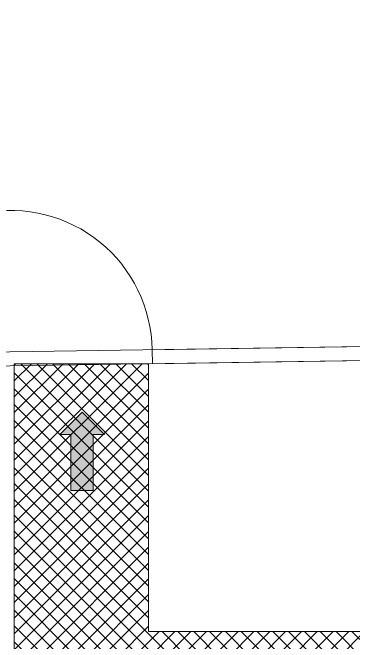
# Model space of a CAD drawing. Header units: millimetres. Extents: x 2027740 to 2136289, y -1533552 to -1491502.
# Drawn here: x 2059150 to 2062198, y -1514907 to -1509274 of the extents above; entities that cross this region are included whole.
import ezdxf

# ---------------------------------------------------------------- set-up
doc = ezdxf.new("R2010")
doc.units = ezdxf.units.MM
doc.header["$MEASUREMENT"] = 0
doc.linetypes.add('AUSGEZOGEN', pattern=[0])
for name, color, linetype, lineweight in [('01_Grundriss', 7, 'Continuous', 0), ('16_Brandschutz', 94, 'Continuous', 0), ('17_Verkehrsweg', 30, 'Continuous', 0)]:
    doc.layers.add(name, color=color, linetype=linetype, lineweight=lineweight)
doc.layers.add('15_Flächen', color=6, linetype='Continuous', lineweight=0, plot=False)

# ---------------------------------------------------------------- blocks, each defined once
blk = doc.blocks.new('PFNA_1')
at = {"layer": '16_Brandschutz', "extrusion": (0, 0, -1)}
blk.add_hatch(color=256, dxfattribs=at).paths.add_polyline_path([(-1000, -400), (-1400, 0), (-1000, 400), (-1000, 200), (0, 200), (0, -200), (-1000, -200)])
at = {"layer": '16_Brandschutz', "flags": 128}
for points in [[(0, 200), (1000, 200), (1000, 400), (1400, 0), (1000, -400), (1000, -200), (0, -200)], [(0, -200), (1000, -200), (1000, -400), (1400, 0), (1000, 400), (1000, 200), (0, 200)]]:
    blk.add_lwpolyline(points, close=True, dxfattribs=at)
blk = doc.blocks.new('PFNA')
at = {"layer": '16_Brandschutz', "xscale": 0.5, "yscale": 0.5, "zscale": 0.5, "rotation": 90}
blk.add_blockref('PFNA_1', (0, 0), dxfattribs=at)

msp = doc.modelspace()

# ---------------------------------------------------------------- hatches: boundary and pattern name
at = {"layer": '17_Verkehrsweg'}
h = msp.add_hatch(dxfattribs=at)
h.set_pattern_fill('CROSSHATCH', color=256, style=0, pattern_type=2)
h.set_pattern_definition([(45, (2067827.59, -1515220.33), (-70.7107, 70.7107), []), (315, (2067827.59, -1515220.33), (70.7107, 70.7107), [])])
h.paths.add_polyline_path([(2081199.5373, -1514809.831), (2060365.0507, -1514809.831), (2060365.0507, -1512414.7938), (2059165.0507, -1512414.7938), (2059165.0507, -1515999.831), (2081199.5373, -1515999.831)])

# ---------------------------------------------------------------- linework, layer by layer
at = {"layer": '01_Grundriss', "linetype": 'AUSGEZOGEN', "ltscale": 10}
for p, q in [((2060398.0122, -1512289.8082), (2063677.6359, -1512240.1258)), ((2060398.0122, -1512289.8082), (2060399.9055, -1512414.7938)), ((2060399.9055, -1512414.7938), (2063679.5293, -1512365.1115))]:
    msp.add_line(p, q, dxfattribs=at)
at = {"layer": '01_Grundriss', "linetype": 'Continuous', "lineweight": 0, "ltscale": 10}
msp.add_arc((2059133.1573, -1512308.9692), 1265, 0.8678961, 100.8678961, dxfattribs=at)
at = {"layer": '15_Flächen', "linetype": 'AUSGEZOGEN', "ltscale": 10, "flags": 128}
for points in [[(2055086.7993, -1507166.4714), (2061766.2724, -1507023.5252), (2061773.654, -1507368.4462), (2063538.2562, -1507330.6822), (2063578.0323, -1509956.3725), (2062816.1197, -1509967.9146), (2062821.9513, -1510352.8704), (2063648.8564, -1510340.3438), (2063677.6359, -1512240.1258), (2055165.6125, -1512369.0728)], [(2055167.5059, -1512494.0584), (2063684.187, -1512365.1115), (2063688.8447, -1512980.0409), (2062841.9419, -1512992.8705), (2062847.8492, -1513382.8257), (2063694.7521, -1513369.9962), (2063716.5638, -1514809.831), (2081568.9448, -1514754.2418), (2080737.0505, -1518746.8515), (2063520.4283, -1518160.6197), (2063520.4283, -1516105.6197), (2062955.4283, -1516105.6197), (2062955.4283, -1516317.6197), (2055340.4151, -1516315.8778), (2055311.2043, -1514387.6197), (2055196.2175, -1514389.3616)]]:
    msp.add_lwpolyline(points, close=True, dxfattribs=at)
at = {"layer": '17_Verkehrsweg', "flags": 128}
msp.add_lwpolyline([(2081199.5373, -1514809.831), (2060365.0507, -1514809.831), (2060365.0507, -1512414.7938), (2059165.0507, -1512414.7938), (2059165.0507, -1515999.831), (2081199.5373, -1515999.831)], close=True, dxfattribs=at)

# ---------------------------------------------------------------- block references
at = {"layer": '16_Brandschutz'}
msp.add_blockref('PFNA', (2059771.4437, -1513548.9673), dxfattribs=at)

doc.saveas('drawing.dxf')
